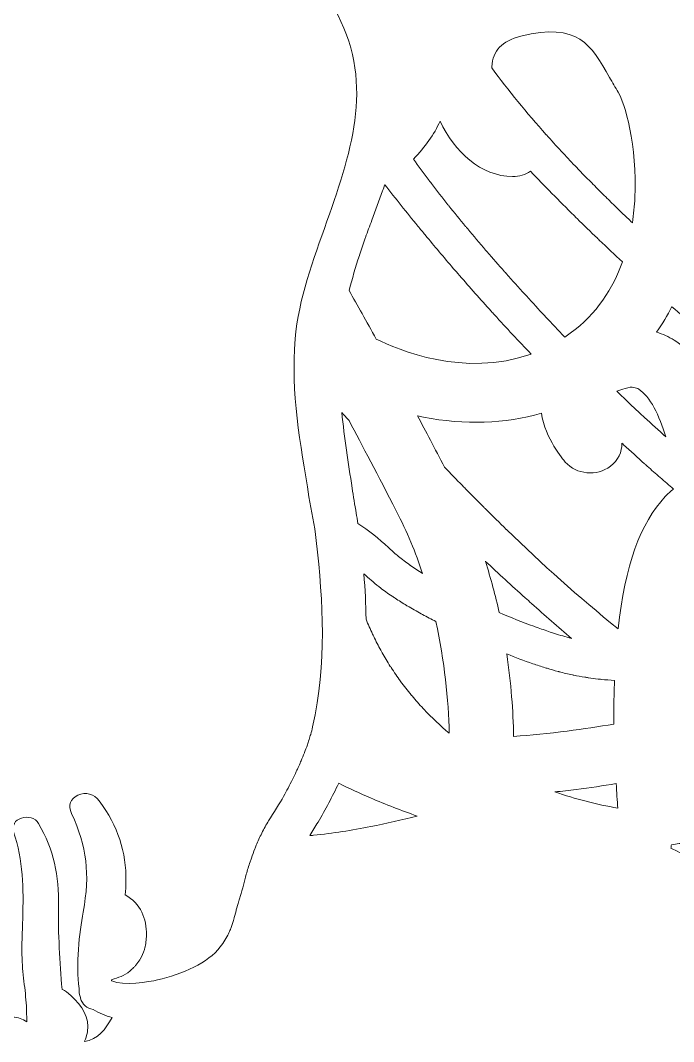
# Model space of a CAD drawing. Header units: millimetres. Extents: x -416 to 1516, y -417 to 43.
# Drawn here: x 140.8 to 177.3, y -414.3 to -357.3 of the extents above; entities that cross this region are included whole.
import ezdxf

# ---------------------------------------------------------------- set-up
doc = ezdxf.new("R2010")
doc.units = ezdxf.units.MM
doc.header["$MEASUREMENT"] = 0
doc.layers.add('Layer 4', color=7, linetype='Continuous')

msp = doc.modelspace()

# ---------------------------------------------------------------- linework, layer by layer
at = {"layer": 'Layer 4', "lineweight": 0}
for points, knots in [([(156.862, -397.619), (156.847, -397.662), (156.833, -397.705), (156.818, -397.748), (156.767, -397.893), (156.714, -398.038), (156.656, -398.185), (156.655, -398.188), (156.653, -398.192), (156.652, -398.196), (156.594, -398.343), (156.532, -398.491), (156.468, -398.639), (156.449, -398.685), (156.428, -398.731), (156.408, -398.777), (156.36, -398.887), (156.311, -398.996), (156.26, -399.106), (156.239, -399.151), (156.219, -399.195), (156.198, -399.24), (156.129, -399.387), (156.058, -399.533), (155.986, -399.678), (155.986, -399.679), (155.985, -399.68), (155.985, -399.681), (155.823, -400.006), (155.655, -400.325), (155.488, -400.628), (155.28, -401.007), (154.936, -401.545), (154.654, -401.991), (154.516, -402.211), (154.387, -402.443), (154.267, -402.684), (154.158, -402.903), (154.058, -403.129), (153.963, -403.359), (153.935, -403.427), (153.908, -403.496), (153.881, -403.565), (153.814, -403.736), (153.75, -403.908), (153.689, -404.082), (153.666, -404.15), (153.642, -404.217), (153.619, -404.284), (153.542, -404.516), (153.468, -404.748), (153.401, -404.979), (153.283, -405.387), (153.215, -405.783), (153.065, -406.215), (153.064, -406.216), (153.064, -406.218), (153.063, -406.219), (153.033, -406.307), (153.006, -406.391), (152.981, -406.475), (152.974, -406.497), (152.967, -406.519), (152.961, -406.541), (152.938, -406.62), (152.915, -406.698), (152.895, -406.774), (152.894, -406.778), (152.893, -406.783), (152.891, -406.787), (152.87, -406.868), (152.85, -406.947), (152.83, -407.025), (152.788, -407.191), (152.747, -407.351), (152.702, -407.511), (152.697, -407.529), (152.692, -407.547), (152.687, -407.564), (152.644, -407.713), (152.595, -407.861), (152.535, -408.011), (152.528, -408.03), (152.52, -408.048), (152.513, -408.066), (152.481, -408.142), (152.448, -408.219), (152.41, -408.297), (152.296, -408.529), (152.149, -408.771), (151.949, -409.037), (151.278, -409.925), (149.831, -410.542), (148.449, -410.877), (147.994, -410.987), (146.51, -411.227), (145.893, -410.924), (145.881, -410.923), (145.876, -410.918), (145.873, -410.913), (145.867, -410.902), (145.875, -410.887), (145.873, -410.878), (145.873, -410.876), (145.873, -410.874), (145.871, -410.872), (146.272, -410.721), (146.551, -410.687), (146.911, -410.371), (146.978, -410.312), (147.042, -410.252), (147.103, -410.19), (147.121, -410.171), (147.139, -410.152), (147.157, -410.133), (147.199, -410.089), (147.24, -410.043), (147.278, -409.997), (147.297, -409.974), (147.316, -409.95), (147.334, -409.927), (147.371, -409.88), (147.405, -409.831), (147.438, -409.781), (147.453, -409.758), (147.469, -409.736), (147.483, -409.713), (147.579, -409.554), (147.656, -409.377), (147.712, -409.18), (147.72, -409.153), (147.727, -409.126), (147.734, -409.099), (147.761, -408.988), (147.785, -408.873), (147.799, -408.748), (147.813, -408.621), (147.821, -408.494), (147.822, -408.367), (147.832, -407.477), (147.512, -406.594), (146.635, -406.128), (146.66, -405.875), (146.675, -405.629), (146.679, -405.389), (146.708, -403.707), (146.226, -402.312), (145.191, -400.874), (144.923, -400.501), (144.413, -400.352), (143.992, -400.567), (143.781, -400.674), (143.641, -400.809), (143.58, -400.976), (143.52, -401.144), (143.538, -401.344), (143.646, -401.583), (144.487, -403.453), (144.688, -404.93), (144.286, -407.088), (144.067, -408.259), (143.887, -410.048), (144.063, -411.351), (144.041, -411.555), (144.078, -411.691), (144.132, -411.866), (144.134, -411.873), (144.135, -411.884), (144.137, -411.89), (144.193, -412.074), (144.279, -412.214), (144.398, -412.317), (144.517, -412.421), (144.669, -412.487), (144.855, -412.525), (145.191, -412.728), (145.536, -412.876), (145.914, -412.983), (145.524, -413.625), (145.137, -414.198), (144.359, -414.318), (144.354, -414.318), (144.355, -414.317), (144.358, -414.313), (144.362, -414.309), (144.367, -414.303), (144.37, -414.294), (144.495, -414), (144.551, -413.729), (144.55, -413.475), (144.549, -412.714), (144.041, -412.113), (143.355, -411.533), (143.308, -411.493), (143.178, -411.431), (143.107, -411.406), (142.988, -409.897), (142.881, -408.257), (142.91, -406.775), (142.944, -405.028), (142.643, -403.634), (141.796, -402.134), (141.609, -401.803), (141.185, -401.736), (140.838, -401.842), (140.665, -401.895), (140.526, -402.001), (140.444, -402.135), (140.363, -402.27), (140.339, -402.433), (140.395, -402.602), (140.94, -404.222), (140.966, -405.756), (140.909, -407.461), (140.886, -408.157), (140.854, -408.968), (140.873, -409.69), (140.886, -410.164), (140.945, -410.664), (141, -411.129), (141.055, -411.595), (141.106, -412.03), (141.122, -412.496), (141.124, -412.537), (141.125, -412.609), (141.125, -412.651), (141.13, -412.846), (141.134, -413.033), (141.144, -413.225), (140.903, -413.04), (140.653, -412.959), (140.35, -412.948), (140.325, -412.441), (140.292, -411.976), (140.253, -411.459), (140.214, -410.942), (140.175, -410.379), (140.152, -409.849), (140.143, -409.628), (140.141, -409.409), (140.132, -409.184), (140.065, -407.503), (139.891, -406.063), (138.932, -404.625), (138.743, -404.343), (138.329, -404.264), (138.009, -404.435), (138.009, -404.435), (138.009, -404.435), (138.009, -404.435), (137.955, -404.463), (137.909, -404.498), (137.866, -404.535), (137.855, -404.544), (137.845, -404.554), (137.835, -404.564), (137.795, -404.603), (137.758, -404.644), (137.73, -404.69), (137.73, -404.69), (137.73, -404.69), (137.73, -404.69), (137.729, -404.691), (137.729, -404.691), (137.729, -404.691), (137.705, -404.73), (137.687, -404.772), (137.672, -404.815), (137.667, -404.828), (137.664, -404.842), (137.66, -404.856), (137.652, -404.887), (137.646, -404.918), (137.642, -404.951), (137.64, -404.967), (137.639, -404.983), (137.639, -405), (137.638, -405.032), (137.64, -405.065), (137.645, -405.099), (137.647, -405.114), (137.648, -405.129), (137.651, -405.144), (137.661, -405.192), (137.675, -405.241), (137.696, -405.29), (137.696, -405.29), (137.696, -405.29), (137.696, -405.29), (138.206, -406.439), (138.195, -407.532), (138.138, -408.768), (138.12, -409.141), (138.097, -409.545), (138.099, -409.927), (138.102, -410.628), (138.18, -411.345), (138.235, -412.037), (138.275, -412.538), (138.313, -413.005), (138.329, -413.502), (138.131, -413.721), (137.921, -413.928), (137.69, -414.113), (137.72, -413.935), (137.76, -413.768), (137.769, -413.593), (137.771, -413.534), (137.77, -413.474), (137.765, -413.413), (137.697, -412.705), (137.317, -412.296), (136.715, -411.949), (136.824, -411.26), (136.893, -410.594), (136.901, -409.939), (136.914, -408.847), (136.757, -407.784), (136.331, -406.692), (136.177, -406.298), (135.777, -406.186), (135.394, -406.285), (135.393, -406.285), (135.393, -406.285), (135.393, -406.285), (135.338, -406.299), (135.288, -406.32), (135.24, -406.343), (135.224, -406.35), (135.21, -406.359), (135.196, -406.368), (135.164, -406.386), (135.133, -406.405), (135.104, -406.428), (135.09, -406.439), (135.076, -406.45), (135.063, -406.462), (135.036, -406.486), (135.012, -406.512), (134.989, -406.54), (134.979, -406.552), (134.968, -406.563), (134.959, -406.576), (134.93, -406.617), (134.904, -406.66), (134.884, -406.707), (134.883, -406.707), (134.883, -406.707), (134.883, -406.708), (134.883, -406.708), (134.883, -406.708), (134.883, -406.708), (134.86, -406.762), (134.846, -406.821), (134.837, -406.882), (134.835, -406.897), (134.833, -406.912), (134.832, -406.928), (134.827, -406.99), (134.827, -407.053), (134.838, -407.119), (134.838, -407.12), (134.838, -407.12), (134.838, -407.12), (135.104, -408.686), (134.901, -410.134), (134.615, -411.687), (134.603, -411.752), (134.585, -411.869), (134.567, -411.948), (134.502, -412.24), (134.378, -412.52), (134.253, -412.791), (134.245, -412.809), (134.237, -412.834), (134.228, -412.857), (134.22, -412.879), (134.21, -412.9), (134.196, -412.91), (134.17, -412.929), (134.123, -412.942), (134.087, -412.934), (134.05, -412.927), (133.995, -412.846), (133.957, -412.825), (134.123, -412.479), (134.238, -412.124), (134.234, -411.741), (134.227, -411.095), (133.974, -410.615), (133.578, -410.126), (133.564, -410.109), (133.544, -410.118), (133.546, -410.087), (133.547, -410.072), (133.549, -410.068), (133.554, -410.06), (133.559, -410.051), (133.567, -410.038), (133.579, -410.002), (133.604, -409.932), (133.677, -409.775), (133.716, -409.667), (134.159, -408.431), (134.402, -407.27), (134.397, -405.984), (134.396, -405.8), (134.391, -405.613), (134.38, -405.424), (134.38, -405.424), (134.38, -405.424), (134.38, -405.423), (134.365, -405.174), (134.343, -404.923), (134.317, -404.672), (134.312, -404.627), (134.306, -404.582), (134.301, -404.537), (134.232, -403.911), (134.139, -403.281), (134.05, -402.659), (134.244, -401.372), (134.378, -400.079), (134.354, -398.779), (134.342, -398.135), (134.291, -397.492), (134.201, -396.854), (134.164, -396.591), (134.118, -396.33), (134.067, -396.07), (134.049, -395.974), (134.031, -395.878), (134.011, -395.783), (133.969, -395.588), (133.924, -395.395), (133.876, -395.202), (133.662, -394.343), (133.377, -393.502), (133.027, -392.689), (132.987, -392.597), (132.949, -392.505), (132.908, -392.413), (132.858, -392.304), (132.808, -392.196), (132.756, -392.088), (132.643, -391.851), (132.526, -391.615), (132.4, -391.384), (132.4, -391.383), (132.399, -391.382), (132.399, -391.381), (132.395, -391.375), (132.391, -391.368), (132.387, -391.362), (132.256, -391.122), (132.119, -390.885), (131.977, -390.652), (131.773, -390.313), (131.56, -389.98), (131.343, -389.649), (131.343, -389.649), (131.343, -389.649), (131.343, -389.648), (131.342, -389.647), (131.341, -389.646), (131.341, -389.645), (131.041, -389.188), (130.734, -388.734), (130.433, -388.278), (130.43, -388.273), (130.426, -388.268), (130.423, -388.263), (130.264, -388.023), (130.108, -387.782), (129.955, -387.539), (129.943, -387.521), (129.932, -387.503), (129.921, -387.485), (129.771, -387.247), (129.626, -387.006), (129.485, -386.762), (129.456, -386.711), (129.429, -386.66), (129.4, -386.609), (129.292, -386.418), (129.189, -386.224), (129.089, -386.029), (129.054, -385.96), (129.019, -385.891), (128.985, -385.822), (128.864, -385.574), (128.748, -385.323), (128.644, -385.066), (128.57, -384.881), (128.509, -384.697), (128.447, -384.512), (128.355, -384.241), (128.277, -383.97), (128.21, -383.699), (128.21, -383.697), (128.209, -383.696), (128.209, -383.695), (128.143, -383.423), (128.089, -383.152), (128.047, -382.88), (128.047, -382.88), (128.047, -382.88), (128.047, -382.879), (128.003, -382.6), (127.972, -382.32), (127.951, -382.041), (127.95, -382.038), (127.95, -382.035), (127.95, -382.033), (127.929, -381.752), (127.919, -381.472), (127.921, -381.191), (127.926, -380.412), (128.01, -379.63), (128.151, -378.842), (128.463, -378.523), (128.765, -378.193), (129.06, -377.858), (129.143, -377.764), (129.222, -377.669), (129.303, -377.574), (129.52, -377.321), (129.734, -377.066), (129.942, -376.807), (130.018, -376.712), (130.092, -376.617), (130.167, -376.521), (130.386, -376.242), (130.599, -375.962), (130.806, -375.678), (130.856, -375.61), (130.907, -375.542), (130.956, -375.474), (131.652, -374.51), (132.282, -373.535), (132.841, -372.59), (132.851, -372.574), (132.861, -372.558), (132.87, -372.542), (133.09, -372.17), (133.301, -371.802), (133.498, -371.444), (133.791, -370.911), (134.073, -370.378), (134.345, -369.847), (134.602, -369.347), (134.848, -368.848), (135.086, -368.35), (135.165, -368.186), (135.238, -368.023), (135.314, -367.86), (135.471, -367.525), (135.626, -367.191), (135.774, -366.858), (135.86, -366.666), (135.941, -366.475), (136.024, -366.284), (136.156, -365.98), (136.285, -365.676), (136.41, -365.374), (136.492, -365.174), (136.572, -364.976), (136.651, -364.778), (136.768, -364.482), (136.882, -364.188), (136.993, -363.895), (137.068, -363.698), (137.142, -363.501), (137.213, -363.304), (137.322, -363.007), (137.425, -362.71), (137.527, -362.415), (137.591, -362.229), (137.656, -362.043), (137.717, -361.858), (137.823, -361.536), (137.922, -361.217), (138.02, -360.898), (138.068, -360.744), (138.118, -360.589), (138.163, -360.435), (138.302, -359.966), (138.433, -359.5), (138.553, -359.039), (138.553, -359.039), (138.553, -359.038), (138.554, -359.037), (138.809, -358.056), (138.988, -357.207), (139.104, -356.428), (139.161, -356.039), (139.203, -355.668), (139.23, -355.307), (139.257, -354.946), (139.27, -354.595), (139.27, -354.247), (139.269, -353.724), (139.239, -353.208), (139.184, -352.673), (139.093, -351.782), (138.934, -350.837), (138.729, -349.721), (139.136, -349.744), (139.543, -349.623), (139.981, -349.588), (141.287, -349.483), (142.478, -349.173), (143.824, -349.158), (146.191, -349.132), (148.112, -349.096), (150.509, -350.052), (150.597, -350.088), (150.685, -350.126), (150.773, -350.163), (150.849, -350.195), (150.925, -350.226), (151, -350.258), (151.316, -350.467), (151.62, -350.689), (151.906, -350.931), (152.183, -350.96), (152.464, -351.028), (152.742, -351.134), (152.742, -351.134), (152.742, -351.134), (152.742, -351.134), (153.19, -351.393), (153.627, -351.675), (154.051, -351.977), (154.051, -351.977), (154.051, -351.977), (154.051, -351.977), (154.141, -352.062), (154.229, -352.151), (154.316, -352.248), (154.072, -351.978), (154.832, -352.612), (154.876, -352.64), (154.927, -352.673), (154.979, -352.702), (155.031, -352.734), (155.031, -352.734), (155.032, -352.734), (155.032, -352.735), (155.351, -353.002), (155.66, -353.282), (155.958, -353.577), (155.961, -353.58), (155.965, -353.584), (155.968, -353.588), (156.113, -353.731), (156.255, -353.877), (156.394, -354.027), (156.406, -354.04), (156.418, -354.054), (156.43, -354.067), (156.56, -354.208), (156.688, -354.351), (156.813, -354.497), (156.838, -354.527), (156.862, -354.559), (156.887, -354.589), (156.998, -354.721), (157.108, -354.854), (157.214, -354.991), (157.256, -355.044), (157.295, -355.1), (157.336, -355.154), (157.424, -355.271), (157.513, -355.387), (157.598, -355.507), (157.662, -355.599), (157.724, -355.694), (157.787, -355.787), (157.845, -355.874), (157.905, -355.96), (157.962, -356.048), (158.081, -356.234), (158.196, -356.422), (158.307, -356.615), (160.595, -360.594), (159.363, -364.408), (157.914, -368.512), (157.149, -370.679), (156.327, -372.823), (156.137, -375.089), (155.883, -378.12), (156.426, -380.917), (156.908, -383.898), (157.041, -384.724), (157.216, -385.424), (157.316, -386.345), (157.697, -389.865), (157.916, -393.141), (157.11, -396.753), (157.11, -396.754), (157.109, -396.755), (157.109, -396.756), (157.079, -396.891), (157.042, -397.03), (157.002, -397.171), (156.99, -397.214), (156.976, -397.257), (156.963, -397.3), (156.932, -397.406), (156.898, -397.512), (156.862, -397.619)], [0, 0, 0, 0, 1, 1, 1, 2, 2, 2, 3, 3, 3, 4, 4, 4, 5, 5, 5, 6, 6, 6, 7, 7, 7, 8, 8, 8, 9, 9, 9, 10, 10, 10, 11, 11, 11, 12, 12, 12, 13, 13, 13, 14, 14, 14, 15, 15, 15, 16, 16, 16, 17, 17, 17, 18, 18, 18, 19, 19, 19, 20, 20, 20, 21, 21, 21, 22, 22, 22, 23, 23, 23, 24, 24, 24, 25, 25, 25, 26, 26, 26, 27, 27, 27, 28, 28, 28, 29, 29, 29, 30, 30, 30, 31, 31, 31, 32, 32, 32, 33, 33, 33, 34, 34, 34, 35, 35, 35, 36, 36, 36, 37, 37, 37, 38, 38, 38, 39, 39, 39, 40, 40, 40, 41, 41, 41, 42, 42, 42, 43, 43, 43, 44, 44, 44, 45, 45, 45, 46, 46, 46, 47, 47, 47, 48, 48, 48, 49, 49, 49, 50, 50, 50, 51, 51, 51, 52, 52, 52, 53, 53, 53, 54, 54, 54, 55, 55, 55, 56, 56, 56, 57, 57, 57, 58, 58, 58, 59, 59, 59, 60, 60, 60, 61, 61, 61, 62, 62, 62, 63, 63, 63, 64, 64, 64, 65, 65, 65, 66, 66, 66, 67, 67, 67, 68, 68, 68, 69, 69, 69, 70, 70, 70, 71, 71, 71, 72, 72, 72, 73, 73, 73, 74, 74, 74, 75, 75, 75, 76, 76, 76, 77, 77, 77, 78, 78, 78, 79, 79, 79, 80, 80, 80, 81, 81, 81, 82, 82, 82, 83, 83, 83, 84, 84, 84, 85, 85, 85, 86, 86, 86, 87, 87, 87, 88, 88, 88, 89, 89, 89, 90, 90, 90, 91, 91, 91, 92, 92, 92, 93, 93, 93, 94, 94, 94, 95, 95, 95, 96, 96, 96, 97, 97, 97, 98, 98, 98, 99, 99, 99, 100, 100, 100, 101, 101, 101, 102, 102, 102, 103, 103, 103, 104, 104, 104, 105, 105, 105, 106, 106, 106, 107, 107, 107, 108, 108, 108, 109, 109, 109, 110, 110, 110, 111, 111, 111, 112, 112, 112, 113, 113, 113, 114, 114, 114, 115, 115, 115, 116, 116, 116, 117, 117, 117, 118, 118, 118, 119, 119, 119, 120, 120, 120, 121, 121, 121, 122, 122, 122, 123, 123, 123, 124, 124, 124, 125, 125, 125, 126, 126, 126, 127, 127, 127, 128, 128, 128, 129, 129, 129, 130, 130, 130, 131, 131, 131, 132, 132, 132, 133, 133, 133, 134, 134, 134, 135, 135, 135, 136, 136, 136, 137, 137, 137, 138, 138, 138, 139, 139, 139, 140, 140, 140, 141, 141, 141, 142, 142, 142, 143, 143, 143, 144, 144, 144, 145, 145, 145, 146, 146, 146, 147, 147, 147, 148, 148, 148, 149, 149, 149, 150, 150, 150, 151, 151, 151, 152, 152, 152, 153, 153, 153, 154, 154, 154, 155, 155, 155, 156, 156, 156, 157, 157, 157, 158, 158, 158, 159, 159, 159, 160, 160, 160, 161, 161, 161, 162, 162, 162, 163, 163, 163, 164, 164, 164, 165, 165, 165, 166, 166, 166, 167, 167, 167, 168, 168, 168, 169, 169, 169, 170, 170, 170, 171, 171, 171, 172, 172, 172, 173, 173, 173, 174, 174, 174, 175, 175, 175, 176, 176, 176, 177, 177, 177, 178, 178, 178, 179, 179, 179, 180, 180, 180, 181, 181, 181, 182, 182, 182, 183, 183, 183, 184, 184, 184, 185, 185, 185, 186, 186, 186, 187, 187, 187, 188, 188, 188, 189, 189, 189, 190, 190, 190, 191, 191, 191, 192, 192, 192, 193, 193, 193, 194, 194, 194, 195, 195, 195, 196, 196, 196, 197, 197, 197, 198, 198, 198, 199, 199, 199, 200, 200, 200, 201, 201, 201, 202, 202, 202, 203, 203, 203, 204, 204, 204, 205, 205, 205, 206, 206, 206, 207, 207, 207, 208, 208, 208, 209, 209, 209, 210, 210, 210, 211, 211, 211, 212, 212, 212, 213, 213, 213, 214, 214, 214, 215, 215, 215, 216, 216, 216, 217, 217, 217, 218, 218, 218, 219, 219, 219, 220, 220, 220, 221, 221, 221, 222, 222, 222, 223, 223, 223, 224, 224, 224, 225, 225, 225, 226, 226, 226, 227, 227, 227, 228, 228, 228, 229, 229, 229, 230, 230, 230, 231, 231, 231, 232, 232, 232, 233, 233, 233, 234, 234, 234, 235, 235, 235, 236, 236, 236, 237, 237, 237, 237]), ([(167.12, -359.891), (167.18, -358.981), (167.683, -358.455), (168.752, -358.185), (171.941, -357.38), (172.681, -358.684), (173.704, -360.489), (173.86, -360.764), (174.022, -361.049), (174.191, -361.316), (174.527, -361.846), (175.273, -364.297), (175.12, -367.22), (175.097, -367.655), (175.053, -368.119), (174.98, -368.601), (174.978, -368.599), (174.976, -368.597), (174.974, -368.595), (174.779, -368.411), (174.587, -368.228), (174.397, -368.046), (174.181, -367.838), (173.965, -367.631), (173.758, -367.428), (173.75, -367.42), (173.741, -367.412), (173.733, -367.404), (173.68, -367.352), (173.63, -367.3), (173.577, -367.249), (173.457, -367.13), (173.34, -367.013), (173.221, -366.895), (173.075, -366.749), (172.926, -366.603), (172.782, -366.457), (172.578, -366.252), (172.38, -366.047), (172.181, -365.842), (172.078, -365.736), (171.974, -365.63), (171.872, -365.525), (171.611, -365.253), (171.355, -364.981), (171.102, -364.709), (171.069, -364.674), (171.035, -364.639), (171.003, -364.604), (170.721, -364.301), (170.445, -363.997), (170.174, -363.694), (170.173, -363.693), (170.173, -363.692), (170.172, -363.692), (170.172, -363.691), (170.171, -363.69), (170.17, -363.689), (169.069, -362.456), (168.054, -361.22), (167.119, -359.954), (167.12, -359.933), (167.119, -359.912), (167.12, -359.891)], [0, 0, 0, 0, 1, 1, 1, 2, 2, 2, 3, 3, 3, 4, 4, 4, 5, 5, 5, 6, 6, 6, 7, 7, 7, 8, 8, 8, 9, 9, 9, 10, 10, 10, 11, 11, 11, 12, 12, 12, 13, 13, 13, 14, 14, 14, 15, 15, 15, 16, 16, 16, 17, 17, 17, 18, 18, 18, 19, 19, 19, 20, 20, 20, 21, 21, 21, 21]), ([(169.06, -372.69), (169.031, -372.658), (169.002, -372.626), (168.973, -372.594), (168.625, -372.213), (168.277, -371.827), (167.93, -371.439), (167.899, -371.404), (167.868, -371.369), (167.837, -371.334), (167.507, -370.963), (167.179, -370.59), (166.854, -370.214), (166.829, -370.185), (166.804, -370.157), (166.779, -370.128), (166.441, -369.736), (166.107, -369.343), (165.777, -368.947), (165.736, -368.899), (165.696, -368.85), (165.656, -368.802), (165.339, -368.42), (165.026, -368.037), (164.719, -367.653), (164.704, -367.634), (164.689, -367.616), (164.675, -367.598), (164.359, -367.201), (164.05, -366.803), (163.747, -366.405), (163.704, -366.347), (163.661, -366.29), (163.618, -366.233), (163.319, -365.837), (163.027, -365.44), (162.746, -365.045), (162.746, -365.044), (162.746, -365.044), (162.745, -365.044), (163.403, -364.378), (163.899, -363.668), (164.23, -362.938), (165.044, -364.632), (166.52, -366.018), (168.281, -366.018), (168.657, -366.018), (169.005, -365.91), (169.292, -365.726), (169.293, -365.727), (169.293, -365.727), (169.293, -365.727), (170.072, -366.55), (170.885, -367.376), (171.719, -368.199), (171.774, -368.254), (171.829, -368.308), (171.884, -368.362), (171.885, -368.363), (171.887, -368.364), (171.888, -368.365), (172.264, -368.735), (172.643, -369.103), (173.026, -369.47), (173.028, -369.472), (173.031, -369.474), (173.033, -369.476), (173.064, -369.506), (173.095, -369.536), (173.126, -369.565), (173.126, -369.565), (173.126, -369.565), (173.126, -369.566), (173.556, -369.976), (173.988, -370.384), (174.424, -370.788), (174.424, -370.789), (174.425, -370.789), (174.425, -370.789), (174.425, -370.789), (174.426, -370.791), (174.426, -370.791), (173.897, -372.249), (173.001, -373.685), (171.507, -374.771), (171.404, -374.846), (171.3, -374.915), (171.196, -374.984), (170.838, -374.605), (170.476, -374.22), (170.112, -373.83), (170.105, -373.822), (170.097, -373.814), (170.09, -373.806), (169.748, -373.439), (169.404, -373.066), (169.06, -372.69)], [0, 0, 0, 0, 1, 1, 1, 2, 2, 2, 3, 3, 3, 4, 4, 4, 5, 5, 5, 6, 6, 6, 7, 7, 7, 8, 8, 8, 9, 9, 9, 10, 10, 10, 11, 11, 11, 12, 12, 12, 13, 13, 13, 14, 14, 14, 15, 15, 15, 16, 16, 16, 17, 17, 17, 18, 18, 18, 19, 19, 19, 20, 20, 20, 21, 21, 21, 22, 22, 22, 23, 23, 23, 24, 24, 24, 25, 25, 25, 26, 26, 26, 27, 27, 27, 28, 28, 28, 29, 29, 29, 30, 30, 30, 31, 31, 31, 32, 32, 32, 32]), ([(160.669, -375.098), (160.112, -374.09), (159.621, -373.219), (159.149, -372.391), (159.15, -372.391), (159.15, -372.39), (159.15, -372.389), (159.32, -371.731), (159.511, -371.077), (159.723, -370.427), (159.724, -370.422), (159.726, -370.417), (159.727, -370.412), (159.825, -370.113), (159.927, -369.814), (160.033, -369.515), (160.044, -369.484), (160.054, -369.453), (160.065, -369.422), (160.179, -369.101), (160.298, -368.78), (160.422, -368.46), (160.423, -368.458), (160.423, -368.456), (160.424, -368.454), (160.634, -367.909), (160.82, -367.372), (161.02, -366.827), (161.063, -366.709), (161.101, -366.581), (161.145, -366.474), (161.145, -366.475), (161.145, -366.475), (161.145, -366.476), (161.751, -367.255), (162.37, -368.026), (162.995, -368.793), (162.996, -368.793), (162.996, -368.793), (162.996, -368.793), (163.129, -368.956), (163.265, -369.116), (163.399, -369.278), (163.4, -369.279), (163.4, -369.28), (163.401, -369.281), (163.919, -369.908), (164.442, -370.53), (164.972, -371.147), (164.972, -371.148), (164.973, -371.148), (164.973, -371.148), (165.086, -371.28), (165.201, -371.41), (165.315, -371.541), (165.315, -371.542), (165.316, -371.543), (165.317, -371.543), (165.897, -372.213), (166.486, -372.876), (167.081, -373.533), (167.082, -373.534), (167.083, -373.535), (167.083, -373.535), (167.145, -373.604), (167.207, -373.672), (167.27, -373.741), (167.27, -373.741), (167.27, -373.741), (167.271, -373.741), (167.943, -374.479), (168.624, -375.209), (169.315, -375.929), (169.315, -375.93), (169.316, -375.931), (169.316, -375.931), (165.591, -377.267), (161.868, -375.696), (160.669, -375.098)], [0, 0, 0, 0, 1, 1, 1, 2, 2, 2, 3, 3, 3, 4, 4, 4, 5, 5, 5, 6, 6, 6, 7, 7, 7, 8, 8, 8, 9, 9, 9, 10, 10, 10, 11, 11, 11, 12, 12, 12, 13, 13, 13, 14, 14, 14, 15, 15, 15, 16, 16, 16, 17, 17, 17, 18, 18, 18, 19, 19, 19, 20, 20, 20, 21, 21, 21, 22, 22, 22, 23, 23, 23, 24, 24, 24, 25, 25, 25, 26, 26, 26, 26]), ([(176.335, -374.705), (176.657, -374.247), (176.938, -373.772), (177.186, -373.286), (177.187, -373.286), (177.187, -373.287), (177.188, -373.287), (178.048, -374.045), (178.9, -374.776), (179.735, -375.476), (179.736, -375.477), (179.737, -375.478), (179.738, -375.479), (179.582, -376.115), (179.426, -376.712), (179.274, -377.258), (178.778, -376.415), (178.137, -375.661), (177.312, -375.154), (177, -374.963), (176.673, -374.814), (176.335, -374.705)], [0, 0, 0, 0, 1, 1, 1, 2, 2, 2, 3, 3, 3, 4, 4, 4, 5, 5, 5, 6, 6, 6, 7, 7, 7, 7]), ([(174.571, -377.848), (174.995, -377.722), (175.187, -377.808), (175.333, -377.897), (175.968, -378.286), (176.487, -379.373), (176.848, -380.551), (176.442, -380.191), (176.044, -379.83), (175.652, -379.469), (175.547, -379.372), (175.442, -379.275), (175.338, -379.178), (175.175, -379.026), (175.013, -378.874), (174.853, -378.722), (174.604, -378.484), (174.357, -378.246), (174.116, -378.009), (174.247, -377.954), (174.397, -377.9), (174.571, -377.848)], [0, 0, 0, 0, 1, 1, 1, 2, 2, 2, 3, 3, 3, 4, 4, 4, 5, 5, 5, 6, 6, 6, 7, 7, 7, 7]), ([(161.788, -384.691), (162.384, -385.843), (162.864, -387.018), (163.254, -388.192), (163.254, -388.192), (163.254, -388.192), (163.253, -388.192), (163.023, -388.044), (162.798, -387.89), (162.577, -387.733), (162.569, -387.727), (162.56, -387.721), (162.552, -387.715), (162.522, -387.693), (162.491, -387.671), (162.461, -387.649), (162.245, -387.492), (162.033, -387.332), (161.832, -387.166), (161.677, -387.039), (161.507, -386.879), (161.342, -386.73), (160.812, -386.251), (160.257, -385.777), (159.639, -385.397), (159.612, -385.231), (159.57, -384.973), (159.546, -384.824), (159.469, -384.351), (159.393, -383.881), (159.319, -383.412), (159.098, -382.005), (158.896, -380.608), (158.737, -379.189), (158.871, -379.345), (159.009, -379.496), (159.144, -379.65), (159.891, -381.049), (160.754, -382.691), (161.788, -384.691)], [0, 0, 0, 0, 1, 1, 1, 2, 2, 2, 3, 3, 3, 4, 4, 4, 5, 5, 5, 6, 6, 6, 7, 7, 7, 8, 8, 8, 9, 9, 9, 10, 10, 10, 11, 11, 11, 12, 12, 12, 13, 13, 13, 13]), ([(174.177, -391.268), (174.177, -391.268), (174.177, -391.268), (174.177, -391.268), (171.955, -389.482), (169.925, -387.649), (167.967, -385.752), (167.956, -385.741), (167.945, -385.73), (167.934, -385.72), (167.557, -385.354), (167.183, -384.987), (166.811, -384.617), (166.772, -384.578), (166.733, -384.538), (166.694, -384.499), (166.346, -384.153), (166, -383.805), (165.654, -383.454), (165.596, -383.395), (165.538, -383.335), (165.48, -383.276), (165.147, -382.937), (164.815, -382.597), (164.483, -382.253), (163.935, -381.199), (163.436, -380.248), (162.979, -379.384), (163.085, -379.407), (163.192, -379.429), (163.3, -379.45), (165.628, -379.906), (167.854, -379.829), (169.895, -379.236), (170.127, -380.674), (171.086, -381.799), (171.231, -381.962), (171.857, -382.665), (172.986, -382.773), (173.748, -382.195), (174.183, -381.866), (174.4, -381.388), (174.396, -380.907), (174.427, -380.937), (174.459, -380.965), (174.491, -380.994), (174.881, -381.352), (175.269, -381.711), (175.663, -382.062), (175.681, -382.079), (175.699, -382.096), (175.717, -382.112), (175.719, -382.114), (175.721, -382.116), (175.723, -382.117), (175.75, -382.142), (175.778, -382.166), (175.805, -382.19), (176.042, -382.4), (176.281, -382.611), (176.523, -382.822), (176.525, -382.823), (176.526, -382.824), (176.527, -382.825), (176.773, -383.04), (177.022, -383.255), (177.272, -383.471), (177.114, -383.602), (176.96, -383.74), (176.814, -383.893), (175.432, -385.333), (174.561, -387.768), (174.177, -391.268)], [0, 0, 0, 0, 1, 1, 1, 2, 2, 2, 3, 3, 3, 4, 4, 4, 5, 5, 5, 6, 6, 6, 7, 7, 7, 8, 8, 8, 9, 9, 9, 10, 10, 10, 11, 11, 11, 12, 12, 12, 13, 13, 13, 14, 14, 14, 15, 15, 15, 16, 16, 16, 17, 17, 17, 18, 18, 18, 19, 19, 19, 20, 20, 20, 21, 21, 21, 22, 22, 22, 23, 23, 23, 24, 24, 24, 24]), ([(167.536, -390.363), (167.329, -389.421), (167.073, -388.464), (166.762, -387.501), (166.763, -387.502), (166.765, -387.504), (166.767, -387.506), (167.497, -388.19), (168.238, -388.866), (168.985, -389.537), (169.105, -389.645), (169.225, -389.752), (169.345, -389.86), (169.346, -389.861), (169.347, -389.862), (169.348, -389.863), (170.082, -390.518), (170.82, -391.169), (171.569, -391.813), (171.247, -391.723), (170.932, -391.626), (170.619, -391.526), (170.587, -391.515), (170.554, -391.504), (170.522, -391.494), (170.478, -391.48), (170.434, -391.465), (170.39, -391.451), (170.128, -391.364), (169.869, -391.276), (169.611, -391.183), (169.563, -391.166), (169.515, -391.149), (169.467, -391.131), (168.817, -390.895), (168.178, -390.639), (167.538, -390.364), (167.537, -390.363), (167.537, -390.363), (167.536, -390.363)], [0, 0, 0, 0, 1, 1, 1, 2, 2, 2, 3, 3, 3, 4, 4, 4, 5, 5, 5, 6, 6, 6, 7, 7, 7, 8, 8, 8, 9, 9, 9, 10, 10, 10, 11, 11, 11, 12, 12, 12, 13, 13, 13, 13]), ([(163.324, -395.761), (163.321, -395.758), (163.318, -395.754), (163.314, -395.751), (163.304, -395.74), (163.294, -395.73), (163.284, -395.719), (163.071, -395.492), (162.865, -395.258), (162.666, -395.02), (162.651, -395.003), (162.637, -394.986), (162.623, -394.969), (162.619, -394.963), (162.615, -394.958), (162.611, -394.953), (162.41, -394.711), (162.216, -394.464), (162.03, -394.211), (162.028, -394.207), (162.025, -394.204), (162.023, -394.2), (161.838, -393.949), (161.662, -393.692), (161.493, -393.43), (161.48, -393.41), (161.466, -393.39), (161.453, -393.369), (161.293, -393.119), (161.141, -392.863), (160.995, -392.605), (160.97, -392.56), (160.945, -392.516), (160.921, -392.472), (160.781, -392.218), (160.647, -391.96), (160.522, -391.699), (160.501, -391.656), (160.482, -391.613), (160.462, -391.57), (160.333, -391.297), (160.211, -391.021), (160.099, -390.74), (160.099, -390.739), (160.099, -390.739), (160.099, -390.738), (160.084, -389.902), (160.042, -389.06), (159.977, -388.21), (160.26, -388.447), (160.518, -388.685), (160.809, -388.913), (160.832, -388.932), (160.853, -388.951), (160.877, -388.969), (161.096, -389.137), (161.321, -389.295), (161.548, -389.449), (161.548, -389.449), (161.548, -389.449), (161.549, -389.449), (161.604, -389.487), (161.661, -389.524), (161.717, -389.561), (161.718, -389.562), (161.718, -389.562), (161.718, -389.562), (161.931, -389.702), (162.145, -389.838), (162.362, -389.969), (162.363, -389.969), (162.363, -389.969), (162.364, -389.97), (162.376, -389.977), (162.389, -389.985), (162.401, -389.993), (162.401, -389.993), (162.402, -389.993), (162.402, -389.993), (162.659, -390.146), (162.92, -390.293), (163.182, -390.436), (163.206, -390.449), (163.23, -390.461), (163.253, -390.474), (163.253, -390.474), (163.254, -390.474), (163.254, -390.475), (163.497, -390.606), (163.743, -390.735), (163.991, -390.86), (164.488, -393.083), (164.696, -395.224), (164.748, -397.104), (164.247, -396.685), (163.772, -396.236), (163.324, -395.761)], [0, 0, 0, 0, 1, 1, 1, 2, 2, 2, 3, 3, 3, 4, 4, 4, 5, 5, 5, 6, 6, 6, 7, 7, 7, 8, 8, 8, 9, 9, 9, 10, 10, 10, 11, 11, 11, 12, 12, 12, 13, 13, 13, 14, 14, 14, 15, 15, 15, 16, 16, 16, 17, 17, 17, 18, 18, 18, 19, 19, 19, 20, 20, 20, 21, 21, 21, 22, 22, 22, 23, 23, 23, 24, 24, 24, 25, 25, 25, 26, 26, 26, 27, 27, 27, 28, 28, 28, 29, 29, 29, 30, 30, 30, 31, 31, 31, 32, 32, 32, 32]), ([(168.344, -397.279), (168.314, -395.868), (168.201, -394.311), (167.96, -392.675), (168.44, -392.87), (168.922, -393.054), (169.407, -393.22), (169.408, -393.22), (169.408, -393.221), (169.408, -393.221), (169.413, -393.222), (169.419, -393.224), (169.424, -393.226), (169.649, -393.303), (169.875, -393.376), (170.102, -393.446), (170.138, -393.456), (170.173, -393.467), (170.209, -393.478), (170.21, -393.478), (170.211, -393.479), (170.212, -393.479), (170.416, -393.54), (170.621, -393.598), (170.827, -393.652), (170.828, -393.653), (170.829, -393.653), (170.83, -393.653), (170.852, -393.659), (170.874, -393.665), (170.896, -393.671), (171.139, -393.734), (171.383, -393.792), (171.63, -393.845), (171.63, -393.845), (171.631, -393.845), (171.631, -393.845), (171.653, -393.85), (171.675, -393.853), (171.697, -393.858), (171.698, -393.858), (171.7, -393.858), (171.701, -393.859), (171.907, -393.901), (172.114, -393.939), (172.323, -393.974), (172.323, -393.974), (172.323, -393.974), (172.324, -393.974), (172.388, -393.984), (172.452, -393.994), (172.517, -394.004), (172.517, -394.004), (172.518, -394.004), (172.518, -394.004), (172.697, -394.031), (172.878, -394.055), (173.059, -394.075), (173.059, -394.075), (173.059, -394.075), (173.059, -394.075), (173.122, -394.082), (173.185, -394.09), (173.248, -394.096), (173.248, -394.096), (173.248, -394.096), (173.248, -394.096), (173.489, -394.12), (173.732, -394.139), (173.978, -394.151), (173.959, -394.722), (173.946, -395.31), (173.946, -395.926), (173.946, -395.969), (173.947, -396.014), (173.947, -396.057), (173.947, -396.236), (173.948, -396.413), (173.95, -396.59), (173.103, -396.734), (172.234, -396.866), (171.34, -396.982), (170.304, -397.117), (169.306, -397.215), (168.344, -397.279)], [0, 0, 0, 0, 1, 1, 1, 2, 2, 2, 3, 3, 3, 4, 4, 4, 5, 5, 5, 6, 6, 6, 7, 7, 7, 8, 8, 8, 9, 9, 9, 10, 10, 10, 11, 11, 11, 12, 12, 12, 13, 13, 13, 14, 14, 14, 15, 15, 15, 16, 16, 16, 17, 17, 17, 18, 18, 18, 19, 19, 19, 20, 20, 20, 21, 21, 21, 22, 22, 22, 23, 23, 23, 24, 24, 24, 25, 25, 25, 26, 26, 26, 27, 27, 27, 28, 28, 28, 28]), ([(160.364, -402.316), (159.293, -402.531), (158.245, -402.682), (157.166, -402.799), (157.094, -402.807), (157.023, -402.809), (156.95, -402.815), (157.11, -402.558), (157.255, -402.333), (157.412, -402.068), (157.826, -401.37), (158.211, -400.632), (158.567, -399.896), (159.155, -400.186), (159.75, -400.456), (160.349, -400.714), (161.205, -401.082), (162.072, -401.421), (162.957, -401.727), (162.102, -401.934), (161.22, -402.143), (160.364, -402.316)], [0, 0, 0, 0, 1, 1, 1, 2, 2, 2, 3, 3, 3, 4, 4, 4, 5, 5, 5, 6, 6, 6, 7, 7, 7, 7]), ([(170.65, -400.38), (170.65, -400.379), (170.649, -400.379), (170.649, -400.379), (171.044, -400.337), (171.436, -400.298), (171.84, -400.245), (172.599, -400.146), (173.342, -400.036), (174.072, -399.918), (174.101, -400.404), (174.133, -400.861), (174.167, -401.285), (172.97, -401.076), (171.793, -400.776), (170.65, -400.38)], [0, 0, 0, 0, 1, 1, 1, 2, 2, 2, 3, 3, 3, 4, 4, 4, 5, 5, 5, 5]), ([(212.564, -411.025), (207.762, -410.931), (203.737, -410.674), (198.799, -409.885), (194.572, -409.21), (189.715, -408.018), (185.323, -406.788), (183.424, -406.256), (181.137, -405.354), (179.25, -404.524), (178.664, -404.267), (178.02, -403.948), (177.435, -403.67), (177.337, -403.624), (177.235, -403.574), (177.133, -403.525), (177.142, -403.457), (177.15, -403.392), (177.159, -403.325), (177.307, -403.303), (177.453, -403.28), (177.6, -403.257), (177.601, -403.256), (177.603, -403.256), (177.604, -403.256), (177.615, -403.254), (177.625, -403.253), (177.635, -403.251), (177.779, -403.227), (177.923, -403.203), (178.065, -403.177), (178.093, -403.172), (178.12, -403.167), (178.148, -403.162), (178.149, -403.162), (178.15, -403.162), (178.151, -403.161), (178.272, -403.139), (178.392, -403.116), (178.512, -403.092), (178.513, -403.092), (178.513, -403.092), (178.514, -403.092), (178.553, -403.084), (178.592, -403.076), (178.631, -403.068), (178.631, -403.068), (178.631, -403.068), (178.631, -403.068), (178.93, -403.006), (179.225, -402.938), (179.516, -402.862), (179.537, -402.856), (179.559, -402.851), (179.581, -402.845), (179.581, -402.845), (179.582, -402.845), (179.582, -402.845), (180.635, -402.567), (181.637, -402.185), (182.581, -401.632), (182.618, -401.61), (182.656, -401.588), (182.693, -401.566), (182.694, -401.565), (182.695, -401.564), (182.696, -401.564), (182.76, -401.525), (182.825, -401.488), (182.888, -401.447), (182.888, -401.447), (182.888, -401.447), (182.888, -401.447), (182.964, -401.399), (183.04, -401.347), (183.115, -401.296), (183.116, -401.296), (183.117, -401.295), (183.118, -401.294), (183.176, -401.255), (183.235, -401.217), (183.293, -401.177), (183.293, -401.177), (183.293, -401.177), (183.293, -401.177), (183.314, -401.161), (183.335, -401.145), (183.357, -401.129), (183.602, -400.953), (183.843, -400.765), (184.079, -400.56), (184.855, -401.014), (185.727, -401.54), (186.504, -401.953), (186.989, -402.211), (187.475, -402.462), (187.962, -402.71), (188.001, -402.73), (188.04, -402.751), (188.079, -402.771), (188.667, -403.069), (189.257, -403.359), (189.848, -403.643), (197.186, -407.173), (204.765, -409.623), (212.87, -411.021), (212.745, -411.016), (212.681, -411.027), (212.564, -411.025)], [0, 0, 0, 0, 1, 1, 1, 2, 2, 2, 3, 3, 3, 4, 4, 4, 5, 5, 5, 6, 6, 6, 7, 7, 7, 8, 8, 8, 9, 9, 9, 10, 10, 10, 11, 11, 11, 12, 12, 12, 13, 13, 13, 14, 14, 14, 15, 15, 15, 16, 16, 16, 17, 17, 17, 18, 18, 18, 19, 19, 19, 20, 20, 20, 21, 21, 21, 22, 22, 22, 23, 23, 23, 24, 24, 24, 25, 25, 25, 26, 26, 26, 27, 27, 27, 28, 28, 28, 29, 29, 29, 30, 30, 30, 31, 31, 31, 32, 32, 32, 33, 33, 33, 34, 34, 34, 35, 35, 35, 36, 36, 36, 36])]:
    msp.add_open_spline(points, degree=3, knots=knots, dxfattribs=at)

doc.saveas('drawing.dxf')
